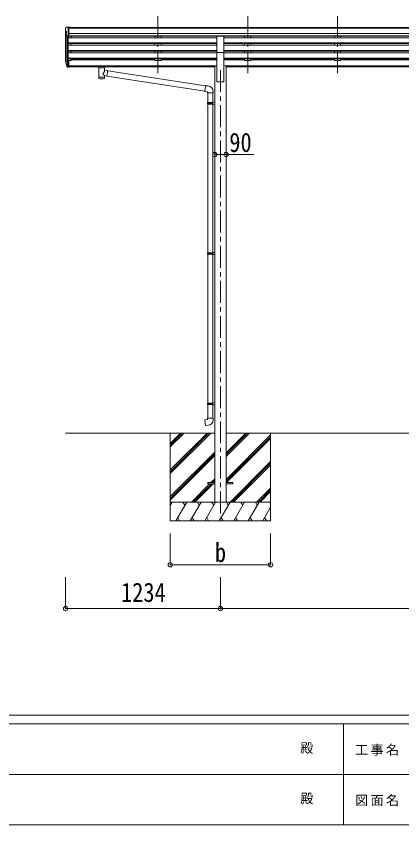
# Model space of a CAD drawing. Units: millimetres at full size, sheet at 1:35; some dimension numbers follow another scale. Extents: x -9837 to 9837, y -6790 to 6790.
# Drawn here: x -3134 to -58, y -6790 to -342 of the extents above; entities that cross this region are included whole.
import ezdxf
from ezdxf.enums import TextEntityAlignment as Align

# ---------------------------------------------------------------- set-up
doc = ezdxf.new("R2010")
doc.units = ezdxf.units.MM
doc.header["$LTSCALE"] = 35
doc.header["$PDMODE"] = 32
doc.header["$PDSIZE"] = 35
doc.linetypes.add('CHAIN1', pattern=[8, 5, -1, 1, -1])
for name, color, linetype, lineweight in [('0-0_0', 7, 'Continuous', 9), ('0-1_本体', 5, 'CHAIN1', 9), ('0-3_ELV2', 4, 'Continuous', 9), ('0-6_OTH_LINE', 6, 'Continuous', 9), ('0-9_OUTLINE', 7, 'Continuous', 9), ('F-0_240', 7, 'Continuous', 9)]:
    doc.layers.add(name, color=color, linetype=linetype, lineweight=lineweight)
doc.styles.add('ＭＳ ゴシック', font='')
doc.styles.get('ＭＳ ゴシック').set_extended_font_data('MS Gothic')

msp = doc.modelspace()

# ---------------------------------------------------------------- linework, layer by layer
at = {"layer": '0-0_0'}
for p, q in [((-2739.16, -3666.05), (-1550.36, -3666.05)), ((-1905.16, -3666.05), (-1905.16, -4366.05)), ((-1905.16, -3960.23), (-1610.98, -3666.05)), ((-1905.16, -3974.37), (-1596.84, -3666.05)), ((-1905.16, -3988.51), (-1582.7, -3666.05)), ((-1905.16, -3776.38), (-1794.83, -3666.05)), ((-1905.16, -3762.24), (-1808.97, -3666.05)), ((-1905.16, -3748.1), (-1823.11, -3666.05)), ((-1459.96, -3851.68), (-1274.33, -3666.05)), ((-1459.96, -3837.54), (-1288.47, -3666.05)), ((-1459.96, -3823.4), (-1302.61, -3666.05)), ((-1459.96, -3666.05), (1907.64, -3666.05)), ((-1105.16, -3666.05), (-1105.16, -4366.05)), ((-1459.96, -4035.53), (-1105.16, -3680.73)), ((-1459.96, -4049.67), (-1105.16, -3694.87)), ((-1457.7, -4061.55), (-1105.16, -3709.01)), ((-1905.16, -4172.36), (-1550.36, -3817.56)), ((-1905.16, -4186.5), (-1550.36, -3831.7)), ((-1905.16, -4200.64), (-1550.36, -3845.85)), ((-1428.35, -4216.05), (-1105.16, -3892.86)), ((-1414.21, -4216.05), (-1105.16, -3907)), ((-1400.07, -4216.05), (-1105.16, -3921.14)), ((-1582.22, -4061.55), (-1550.36, -4029.69)), ((-1568.08, -4061.55), (-1550.36, -4043.83)), ((-1553.93, -4061.55), (-1550.36, -4057.98)), ((-1736.72, -4216.05), (-1591.22, -4070.55)), ((-1722.58, -4216.05), (-1577.08, -4070.55)), ((-1708.43, -4216.05), (-1562.93, -4070.55)), ((-1216.22, -4216.05), (-1105.16, -4104.99)), ((-1202.08, -4216.05), (-1105.16, -4119.13)), ((-1187.93, -4216.05), (-1105.16, -4133.28)), ((-1105.16, -4216.05), (-1905.16, -4216.05)), ((-1905.16, -4243.55), (-1889.28, -4216.05)), ((-1860.41, -4366.05), (-1773.81, -4216.05)), ((-1788.81, -4242.03), (-1803.81, -4216.05)), ((-1744.94, -4366.05), (-1658.34, -4216.05)), ((-1673.34, -4242.03), (-1688.34, -4216.05)), ((-1629.47, -4366.05), (-1542.87, -4216.05)), ((-1557.87, -4242.03), (-1572.87, -4216.05)), ((-1514, -4366.05), (-1427.4, -4216.05)), ((-1442.4, -4242.03), (-1457.4, -4216.05)), ((-1398.53, -4366.05), (-1311.93, -4216.05)), ((-1326.93, -4242.03), (-1341.93, -4216.05)), ((-1283.06, -4366.05), (-1196.46, -4216.05)), ((-1226.46, -4216.05), (-1211.46, -4242.03)), ((-1110.99, -4216.05), (-1105.16, -4226.15)), ((-1167.59, -4366.05), (-1105.16, -4257.91)), ((-1905.16, -4366.05), (-1105.16, -4366.05)), ((-1845.41, -4340.07), (-1830.42, -4366.05)), ((-1729.94, -4340.07), (-1714.95, -4366.05)), ((-1614.47, -4340.07), (-1599.47, -4366.05)), ((-1499, -4340.07), (-1484, -4366.05)), ((-1383.53, -4340.07), (-1368.53, -4366.05)), ((-1268.06, -4340.07), (-1253.06, -4366.05)), ((-1152.59, -4340.07), (-1137.6, -4366.05))]:
    msp.add_line(p, q, dxfattribs=at)
at = {"layer": '0-1_本体'}
for p, q in [((-2003.16, -341.65), (-2003.16, -819.16)), ((-1287.16, -341.65), (-1287.16, -819.16)), ((-571.16, -341.65), (-571.16, -819.16)), ((-1505.16, -772.48), (-1505.16, -4316.05))]:
    msp.add_line(p, q, dxfattribs=at)
at = {"layer": '0-3_ELV2'}
for p, q in [((-2741.16, -438.54), (-2741.16, -439.17)), ((-2734.25, -429.74), (-2738.32, -435.54)), ((-2731.16, -429.17), (-2733.49, -429.31)), ((-2731.16, -429.17), (-2712.66, -429.17)), ((-2719.16, -502.15), (-2719.16, -429.17)), ((-2712.66, -429.17), (-2702.66, -429.26)), ((-2712.66, -501.15), (-2712.66, -429.17)), ((-2712.66, -430.77), (2992.34, -430.77)), ((-2712.66, -435.99), (2992.34, -435.99)), ((-2702.66, -430.77), (-2702.66, -429.26)), ((-2739.16, -459.75), (-2739.16, -694.41)), ((-2738.63, -460.35), (-2733.31, -463.42)), ((-2726.78, -500.34), (-2735.79, -484.75)), ((-2734.19, -487.52), (-2734.19, -721.12)), ((-2733.16, -463.68), (-2733.16, -479.96)), ((-2725.16, -501.68), (-2725.17, -739.55)), ((-2719.16, -502.15), (-2724.37, -501.84)), ((-2712.66, -501.15), (-2719.16, -501.15)), ((-2719.16, -502.15), (-2719.16, -694.77)), ((-2719.16, -513.13), (-1532.66, -513.13)), ((3002.34, -479.52), (-2712.66, -479.52)), ((3002.34, -497.37), (-2712.66, -497.37)), ((-1532.66, -500.62), (-2712.66, -500.62)), ((-2694.16, -500.62), (-2694.16, -513.13)), ((-2028.16, -500.62), (-2028.16, -513.13)), ((-1978.16, -500.62), (-1978.16, -513.03)), ((-1532.66, -631.6), (-1532.66, -499.8)), ((-1532.66, -499.8), (-1477.66, -499.8)), ((-1477.66, -631.6), (-1477.66, -499.8)), ((1767.34, -500.62), (-1477.66, -500.62)), ((1767.34, -513.13), (-1477.66, -513.13)), ((-1312.16, -500.62), (-1312.16, -513.13)), ((-1262.16, -500.62), (-1262.16, -513.03)), ((-596.16, -500.62), (-596.16, -513.13)), ((-546.16, -500.62), (-546.16, -513.03)), ((-2719.16, -555.01), (-1532.66, -555.01)), ((-2719.16, -556.5), (-1532.66, -556.5)), ((-2719.16, -560.82), (-1532.66, -560.82)), ((-2719.16, -573.68), (-1532.66, -573.68)), ((-2694.16, -560.82), (-2694.16, -573.68)), ((-2028.16, -560.82), (-2028.16, -573.68)), ((-1978.16, -560.82), (-1978.16, -573.68)), ((1767.34, -555.01), (-1477.66, -555.01)), ((1767.34, -556.5), (-1477.66, -556.5)), ((1767.34, -560.82), (-1477.66, -560.82)), ((1767.34, -573.68), (-1477.66, -573.68)), ((-1312.16, -560.82), (-1312.16, -573.68)), ((-1262.16, -560.82), (-1262.16, -573.68)), ((-596.16, -560.82), (-596.16, -573.68)), ((-546.16, -560.82), (-546.16, -573.68)), ((-2719.16, -615.56), (-1532.66, -615.56)), ((-2719.16, -617.05), (-1532.66, -617.05)), ((-2719.16, -621.37), (-1532.66, -621.37)), ((-2719.16, -634.23), (-1532.66, -634.23)), ((-2694.16, -621.37), (-2694.16, -634.23)), ((-2028.16, -621.37), (-2028.16, -634.13)), ((-1978.16, -621.37), (-1978.16, -634.23)), ((-1532.66, -631.6), (-1532.66, -866.05)), ((-1532.66, -631.6), (-1477.66, -631.6)), ((1767.34, -615.56), (-1477.66, -615.56)), ((1767.34, -617.05), (-1477.66, -617.05)), ((1767.34, -621.37), (-1477.66, -621.37)), ((-1477.66, -631.6), (-1477.66, -866.05)), ((1767.34, -634.23), (-1477.66, -634.23)), ((-1312.16, -621.37), (-1312.16, -634.13)), ((-1262.16, -621.37), (-1262.16, -634.23)), ((-596.16, -621.37), (-596.16, -634.13)), ((-546.16, -621.37), (-546.16, -634.23)), ((-2738.07, -708.96), (-2734.19, -716.91)), ((-2737.46, -707.59), (-2734.19, -714.65)), ((-2719.16, -676.1), (-1532.66, -676.1)), ((-2719.16, -677.6), (-1532.66, -677.6)), ((-2719.16, -681.92), (-1532.66, -681.92)), ((-2719.16, -694.77), (-2719.16, -749.55)), ((-2712.66, -694.77), (-2719.16, -694.77)), ((-2712.66, -694.77), (-2712.66, -748.81)), ((-2694.16, -695.41), (-2712.66, -695.41)), ((-2694.16, -681.92), (-2694.16, -695.41)), ((-2694.16, -690.46), (-2028.16, -690.46)), ((-2028.16, -681.92), (-2028.16, -695.41)), ((-1978.16, -695.41), (-2028.16, -695.41)), ((-1978.16, -681.92), (-1978.16, -695.41)), ((-1978.16, -690.46), (-1532.66, -690.46)), ((1767.34, -676.1), (-1477.66, -676.1)), ((1767.34, -677.6), (-1477.66, -677.6)), ((1767.34, -681.92), (-1477.66, -681.92)), ((-1312.16, -690.46), (-1477.66, -690.46)), ((-1312.16, -681.92), (-1312.16, -695.41)), ((-1262.16, -695.41), (-1312.16, -695.41)), ((-1262.16, -681.92), (-1262.16, -695.41)), ((-596.16, -690.46), (-1262.16, -690.46)), ((-596.16, -681.92), (-596.16, -695.41)), ((-546.16, -695.41), (-596.16, -695.41)), ((-546.16, -681.92), (-546.16, -695.41)), ((119.84, -690.46), (-546.16, -690.46)), ((-2735.75, -720.24), (-2735.41, -724.64)), ((-2735.41, -724.64), (-2726.6, -748.19)), ((-2734.8, -724.08), (-2726.6, -740.26)), ((-2725.59, -739.13), (-2733.35, -723.72)), ((-2719.16, -739.81), (-2724.29, -739.81)), ((-2719.16, -741.61), (-2724, -741.61)), ((-2719.16, -749.55), (-2724, -749.55)), ((-2712.66, -734.91), (-2719.16, -734.91)), ((-2712.66, -739.79), (-2719.16, -739.79)), ((-2712.66, -748.81), (-2719.16, -748.81)), ((-2712.66, -737.48), (-1550.36, -737.48)), ((-2712.66, -738.87), (-1550.36, -738.87)), ((-2478.66, -746.56), (-2712.66, -746.56)), ((-1550.36, -746.56), (-2424.66, -746.56)), ((-1550.36, -737.05), (-1550.36, -4216.05)), ((-1550.36, -737.05), (-1532.66, -737.05)), ((-1459.96, -737.05), (-1477.66, -737.05)), ((-1459.96, -737.05), (-1459.96, -4216.05)), ((1749.64, -737.48), (-1459.96, -737.48)), ((1749.64, -738.87), (-1459.96, -738.87)), ((1749.64, -746.56), (-1459.96, -746.56)), ((-1532.66, -866.05), (-1477.66, -866.05)), ((-1605.16, -4061.55), (-1605.16, -4070.55)), ((-1605.16, -4061.55), (-1550.36, -4061.55)), ((-1459.96, -4061.55), (-1405.16, -4061.55)), ((-1405.16, -4061.55), (-1405.16, -4070.55)), ((-1605.16, -4070.55), (-1550.36, -4070.55)), ((-1459.96, -4070.55), (-1405.16, -4070.55))]:
    msp.add_line(p, q, dxfattribs=at)
for centre, radius, start, end in [((-2738.16, -438.54), 3, 93, 180), ((-2539.16, -439.17), 202, 180, 184.94904), ((-2733.43, -430.31), 1, 93.5, 145), ((-2734.25, -455.98), 6.18, 185.7035, 224.99897), ((-2733.19, -483.25), 3, 94.7167, 210), ((-2733.46, -479.96), 0.3, 274.7167, 0), ((-2733.46, -463.68), 0.3, 0, 60), ((-2724.19, -498.84), 3, 210, 266.5), ((-2709.98, -699.85), 29.53, 186.50806, 197.98144), ((-2708.57, -698.09), 30.41, 187.1552, 198.19734)]:
    msp.add_arc(centre, radius, start, end, dxfattribs=at)
for centre, major_axis, ratio, start_param, end_param in [((-2650.51, -700.28), (-89.06, 1.43), 0.57596, 6.1962358, 6.3678173), ((-2651.3, -693.6), (87.93, 4.42), 0.541684, 3.0659337, 3.2228513), ((-2734.45, -720.24), (1.3, 0), 0.90356, 1.3700892, 3.347195), ((-2648.53, -704.05), (-89.07, 0), 0.90356, 0.2056023, 0.2515348), ((-2649.24, -700.18), (-88.05, 0), 0.90356, 0.2662965, 0.3003836), ((-2724, -738.9), (-3, 0), 0.90356, 0.5235988, 1.5707963), ((-2724, -746.84), (3, 0), 0.90356, 3.6651914, 4.712389), ((-2724.29, -738.45), (-1.5, 0), 0.90356, 0.5235988, 1.5707963)]:
    msp.add_ellipse(centre, major_axis=major_axis, ratio=ratio, start_param=start_param, end_param=end_param, dxfattribs=at)
at = {"layer": '0-6_OTH_LINE'}
for p, q in [((-1550.36, -1445.6), (-1459.96, -1445.6)), ((-1905.16, -4716.05), (-1905.16, -4466.07)), ((-1105.16, -4716.05), (-1105.16, -4466.07)), ((-1905.16, -4716.05), (-1105.16, -4716.05)), ((-2739.16, -5066.05), (-2739.16, -4816.05)), ((-1505.16, -5066.05), (-1505.16, -4816.05)), ((-2739.16, -5066.05), (-1505.16, -5066.05)), ((-1505.16, -5066.05), (1794.84, -5066.05))]:
    msp.add_line(p, q, dxfattribs=at)
at = {"layer": '0-6_OTH_LINE', "lineweight": 18}
msp.add_line((-1459.96, -1445.6), (-1238.01, -1445.6), dxfattribs=at)
at = {"layer": '0-6_OTH_LINE'}
for p in [(-1550.36, -1445.6), (-1459.96, -1445.6), (-1905.16, -4716.05), (-1105.16, -4716.05), (-2739.16, -5066.05), (-1505.16, -5066.05)]:
    msp.add_point(p, dxfattribs=at)
at = {"layer": '0-9_OUTLINE'}
for p, q in [((-2495.16, -739.65), (-2495.16, -745.41)), ((-2493.16, -738.99), (-2410.16, -738.99)), ((-2493.16, -741.16), (-2410.16, -741.16)), ((-2493.16, -746.07), (-2478.66, -746.07)), ((-2478.66, -751.72), (-2478.66, -745.17)), ((-2474.56, -752.64), (-2474.58, -838.08)), ((-2428.76, -771.38), (-2428.76, -752.64)), ((-2403.54, -775.29), (-2428.76, -771.38)), ((-2424.66, -751.72), (-2424.66, -745.17)), ((-2424.66, -746.07), (-2410.16, -746.07)), ((-2408.16, -739.65), (-2408.16, -745.41)), ((-2428.74, -838.08), (-2428.76, -817.41)), ((-2428.76, -817.72), (-2410.56, -820.55)), ((-2403.54, -775.29), (-2410.56, -820.55)), ((-1628.22, -940.13), (-2410.29, -818.81)), ((-1624.55, -898.2), (-2403.85, -777.3)), ((-1603.55, -898.08), (-1624.38, -896.26)), ((-1608.47, -953.82), (-1562.47, -953.82)), ((-1606.36, -953.82), (-1606.36, -1030.12)), ((-1564.36, -953.82), (-1564.36, -1027.56)), ((-1562.47, -953.82), (-1562.47, -942.91)), ((-1608.36, -1032.12), (-1607.36, -1030.12)), ((-1607.36, -1030.12), (-1564.36, -1030.12)), ((-1568.84, -1032.12), (-1569.27, -1030.12)), ((-1566.36, -1027.62), (-1550.36, -1027.15)), ((-1566.36, -1029.62), (-1566.36, -1027.62)), ((-1566.36, -1029.62), (-1564.36, -1029.62)), ((-1550.36, -1027.15), (-1550.36, -1045.09)), ((-1608.36, -1032.12), (-1564.36, -1032.12)), ((-1608.36, -1032.12), (-1608.36, -1040.12)), ((-1608.36, -1040.12), (-1564.36, -1040.12)), ((-1608.36, -1040.12), (-1607.36, -1042.12)), ((-1607.36, -1042.12), (-1564.36, -1042.12)), ((-1606.36, -1042.12), (-1606.36, -2228.31)), ((-1566.36, -1044.62), (-1566.36, -1042.62)), ((-1566.36, -1044.62), (-1550.36, -1045.09)), ((-1564.36, -1044.68), (-1564.36, -2225.75)), ((-1608.36, -2230.31), (-1607.36, -2228.31)), ((-1608.36, -2230.31), (-1564.36, -2230.31)), ((-1608.36, -2230.31), (-1608.36, -2238.31)), ((-1608.36, -2238.31), (-1564.36, -2238.31)), ((-1608.36, -2238.31), (-1607.36, -2240.31)), ((-1607.36, -2228.31), (-1564.36, -2228.31)), ((-1607.36, -2240.31), (-1564.36, -2240.31)), ((-1606.36, -2240.31), (-1606.36, -3426.49)), ((-1568.84, -2230.31), (-1569.27, -2228.31)), ((-1566.36, -2225.81), (-1550.36, -2225.33)), ((-1566.36, -2227.81), (-1566.36, -2225.81)), ((-1566.36, -2227.81), (-1564.36, -2227.81)), ((-1566.36, -2242.81), (-1566.36, -2240.81)), ((-1566.36, -2242.81), (-1550.36, -2243.28)), ((-1564.36, -2242.86), (-1564.36, -3423.93)), ((-1550.36, -2225.33), (-1550.36, -2243.28)), ((-1608.36, -3428.49), (-1607.36, -3426.49)), ((-1608.36, -3428.49), (-1564.36, -3428.49)), ((-1608.36, -3428.49), (-1608.36, -3436.49)), ((-1608.36, -3436.49), (-1564.36, -3436.49)), ((-1608.36, -3436.49), (-1607.36, -3438.49)), ((-1607.36, -3426.49), (-1564.36, -3426.49)), ((-1607.36, -3438.49), (-1564.36, -3438.49)), ((-1606.36, -3438.49), (-1606.36, -3548.49)), ((-1568.84, -3428.49), (-1569.27, -3426.49)), ((-1566.36, -3423.99), (-1550.36, -3423.52)), ((-1566.36, -3425.99), (-1566.36, -3423.99)), ((-1566.36, -3425.99), (-1564.36, -3425.99)), ((-1566.36, -3440.99), (-1566.36, -3438.99)), ((-1566.36, -3440.99), (-1550.36, -3441.46)), ((-1564.36, -3441.05), (-1564.36, -3548.49)), ((-1550.36, -3423.52), (-1550.36, -3441.46)), ((-1608.36, -3548.49), (-1562.36, -3548.49)), ((-1608.36, -3558.49), (-1608.36, -3548.49)), ((-1562.36, -3548.49), (-1562.36, -3559.41))]:
    msp.add_line(p, q, dxfattribs=at)
for points in [[(-2495.16, -739.65), (-2495.12, -739.46), (-2495.04, -739.32), (-2494.94, -739.23), (-2494.84, -739.16), (-2494.72, -739.12), (-2494.43, -739.06), (-2493.94, -739.01), (-2493.39, -738.99), (-2493.16, -738.99)], [(-2495.16, -745.41), (-2495.12, -745.6), (-2495.04, -745.74), (-2494.94, -745.83), (-2494.84, -745.9), (-2494.72, -745.94), (-2494.43, -746), (-2493.94, -746.05), (-2493.39, -746.07), (-2493.16, -746.07)], [(-2410.16, -738.99), (-2409.81, -738.99), (-2409.28, -739.02), (-2408.83, -739.07), (-2408.52, -739.15), (-2408.35, -739.24), (-2408.23, -739.38), (-2408.17, -739.56), (-2408.16, -739.65)], [(-2410.16, -746.07), (-2409.81, -746.07), (-2409.28, -746.04), (-2408.83, -745.99), (-2408.52, -745.91), (-2408.35, -745.82), (-2408.23, -745.68), (-2408.17, -745.5), (-2408.16, -745.41)], [(-1624.38, -896.26), (-1628.39, -942.08), (-1608.47, -943.82), (-1608.47, -953.82)], [(-1566.36, -1042.62), (-1564.36, -1042.62), (-1564.36, -1029.62)], [(-1568.84, -1032.12), (-1568.84, -1040.12), (-1569.27, -1042.12)], [(-1568.84, -2230.31), (-1568.84, -2238.31), (-1569.27, -2240.31)], [(-1566.36, -2240.81), (-1564.36, -2240.81), (-1564.36, -2227.81)], [(-1568.84, -3428.49), (-1568.84, -3436.49), (-1569.27, -3438.49)], [(-1566.36, -3438.99), (-1564.36, -3438.99), (-1564.36, -3425.99)], [(-1603.44, -3604.24), (-1624.27, -3606.06), (-1628.28, -3560.24), (-1608.36, -3558.49)]]:
    msp.add_lwpolyline(points, dxfattribs=at)
for centre, start, end in [((-1607.47, -942.91), 0, 85), ((-1607.36, -3559.41), 275, 0)]:
    msp.add_arc(centre, 45, start, end, dxfattribs=at)
for centre, major_axis, ratio, start_param, end_param in [((-2493.16, -741.38), (2, 0), 0.109601, 3.1415927, 4.712389), ((-2451.66, -751.63), (27.06, 0), 0.069685, 3.1415927, 6.2831853), ((-2451.66, -745.17), (27, 0), 0.070066, 6.2831853, 9.424778), ((-2451.66, -797.92), (-22.81, -26.62), 0.234429, 1.6855472, 3.1268519), ((-2440.66, -749.15), (16, 0), 0.361356, 6.2636979, 6.2831853), ((-2410.16, -741.38), (2, 0), 0.109601, 4.712389, 6.2831853), ((-2451.66, -838.08), (22.92, 0), 0.101955, 3.1415499, 6.2833984), ((-2451.66, -825.64), (22.91, 0), 0.122865, 3.1415927, 6.2831853), ((-2449.11, -795.27), (20.32, -22.25), 0.045535, 0.0389954, 1.3075346)]:
    msp.add_ellipse(centre, major_axis=major_axis, ratio=ratio, start_param=start_param, end_param=end_param, dxfattribs=at)
at = {"layer": 'F-0_240', "color": 5}
for p, q in [((-9837.4, -5915), (9342.6, -5915)), ((-9837.4, -5985), (6231.38, -5985)), ((-523.62, -5985), (-523.62, -6790)), ((-4023.62, -6387.5), (3151.38, -6387.5)), ((-9837.4, -6790), (9342.6, -6790))]:
    msp.add_line(p, q, dxfattribs=at)

# ---------------------------------------------------------------- texts
at = {"layer": '0-6_OTH_LINE', "color": 7, "style": 'ＭＳ ゴシック', "width": 0.85}
for s, p in [('90', (-1433.96, -1471.18)), ('b', (-1548.91, -4741.05)), ('1234', (-2297.16, -5059.05))]:
    msp.add_text(s, height=154, dxfattribs=at).set_placement(p, align=Align.BOTTOM_LEFT)
at = {"layer": 'F-0_240', "style": 'ＭＳ ゴシック'}
for p in [(-868.62, -6238.75), (-868.62, -6641.25)]:
    msp.add_text('殿', height=76.98, dxfattribs=at).set_placement(p, align=Align.BOTTOM_LEFT)
at = {"layer": 'F-0_240', "char_height": 76.98, "attachment_point": 7, "style": 'ＭＳ ゴシック'}
for s, insert in [('\\T1.17;工事名', (-431.33, -6238.75)), ('\\T1.17;図面名', (-431.33, -6641.25))]:
    msp.add_mtext(s, dxfattribs=dict(at, insert=insert))

doc.saveas('drawing.dxf')
